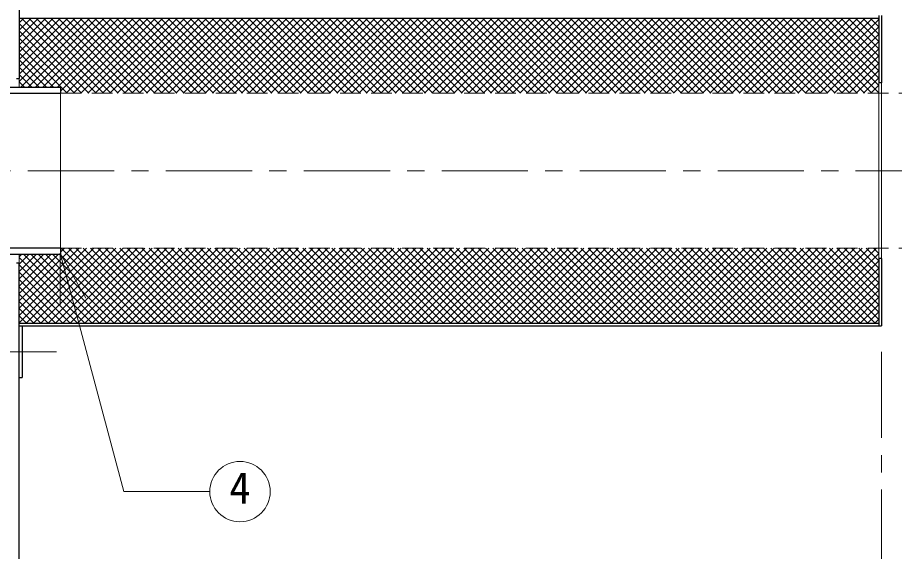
# Model space of a CAD drawing. Units: millimetres at full size, sheet at 1:10; details may follow other scales. Extents: x -2114 to 1936, y -1399 to 1411.
# Drawn here: x -387 to 122, y -710 to -400 of the extents above; entities that cross this region are included whole.
import ezdxf
from ezdxf.enums import TextEntityAlignment as Align

# ---------------------------------------------------------------- set-up
doc = ezdxf.new("R2010")
doc.units = ezdxf.units.MM
doc.header["$LTSCALE"] = 10
doc.linetypes.add('CHAIN1', pattern=[8, 5, -1, 1, -1])
doc.linetypes.add('DASHED1', pattern=[1.8, 1.2, -0.6])
doc.layers.add('0-0_ﾚｲﾔ1', color=4, linetype='Continuous', lineweight=9)
doc.styles.add('ＭＳ ゴシック', font='')
doc.styles.get('ＭＳ ゴシック').set_extended_font_data('MS Gothic')

msp = doc.modelspace()

# ---------------------------------------------------------------- linework, layer by layer
at = {"layer": '0-0_ﾚｲﾔ1', "color": 5, "lineweight": 25}
for p, q in [((-385.92, -84.04), (-385.92, -435.14)), ((-385.92, -400.24), (112.48, -400.24)), ((112.48, -398.64), (112.48, -437.64)), ((114.08, -398.64), (114.08, -437.64)), ((-387.52, -435.14), (-385.92, -435.14)), ((-445.92, -440.14), (-361.92, -440.14)), ((-361.92, -440.14), (-361.92, -443.64)), ((114.08, -437.64), (112.48, -437.64)), ((-450.92, -443.64), (-361.92, -443.64)), ((-361.92, -533.64), (-450.92, -533.64)), ((-361.92, -533.64), (-361.92, -537.14)), ((-445.92, -537.14), (-361.92, -537.14)), ((-387.52, -542.14), (-385.92, -542.14)), ((-385.92, -887.84), (-385.92, -542.14)), ((114.08, -539.64), (114.08, -578.64)), ((-385.92, -577.04), (112.48, -577.04)), ((-385.92, -578.64), (114.08, -578.64)), ((-384.32, -578.64), (-384.32, -608.64)), ((-385.92, -608.64), (-384.32, -608.64))]:
    msp.add_line(p, q, dxfattribs=at)
at = {"layer": '0-0_ﾚｲﾔ1'}
for p, q in [((-385.92, -436.83), (-349.32, -400.24)), ((-385.92, -432.59), (-353.57, -400.24)), ((-385.92, -428.35), (-357.81, -400.24)), ((-385.92, -424.11), (-362.05, -400.24)), ((-385.92, -419.86), (-366.3, -400.24)), ((-385.92, -415.62), (-370.54, -400.24)), ((-385.92, -411.38), (-374.78, -400.24)), ((-385.92, -407.13), (-379.02, -400.24)), ((-385.92, -402.89), (-383.27, -400.24)), ((-384.98, -440.14), (-345.08, -400.24)), ((-384.65, -400.24), (-341.25, -443.64)), ((-380.74, -440.14), (-340.84, -400.24)), ((-380.41, -400.24), (-337.01, -443.64)), ((-376.5, -440.14), (-336.6, -400.24)), ((-376.17, -400.24), (-332.77, -443.64)), ((-372.25, -440.14), (-332.35, -400.24)), ((-371.92, -400.24), (-328.52, -443.64)), ((-368.01, -440.14), (-328.11, -400.24)), ((-367.68, -400.24), (-324.28, -443.64)), ((-363.77, -440.14), (-323.87, -400.24)), ((-363.44, -400.24), (-320.04, -443.64)), ((-361.92, -442.53), (-319.63, -400.24)), ((-359.2, -400.24), (-315.8, -443.64)), ((-358.78, -443.64), (-315.38, -400.24)), ((-354.95, -400.24), (-311.55, -443.64)), ((-354.54, -443.64), (-311.14, -400.24)), ((-350.71, -400.24), (-307.31, -443.64)), ((-350.3, -443.64), (-306.9, -400.24)), ((-346.47, -400.24), (-303.07, -443.64)), ((-346.06, -443.64), (-302.66, -400.24)), ((-342.23, -400.24), (-298.83, -443.64)), ((-341.81, -443.64), (-298.41, -400.24)), ((-337.98, -400.24), (-294.58, -443.64)), ((-337.57, -443.64), (-294.17, -400.24)), ((-333.74, -400.24), (-290.34, -443.64)), ((-333.33, -443.64), (-289.93, -400.24)), ((-329.5, -400.24), (-286.1, -443.64)), ((-329.09, -443.64), (-285.69, -400.24)), ((-325.26, -400.24), (-281.86, -443.64)), ((-324.84, -443.64), (-281.44, -400.24)), ((-321.01, -400.24), (-277.61, -443.64)), ((-320.6, -443.64), (-277.2, -400.24)), ((-316.77, -400.24), (-273.37, -443.64)), ((-316.36, -443.64), (-272.96, -400.24)), ((-312.53, -400.24), (-269.13, -443.64)), ((-312.11, -443.64), (-268.71, -400.24)), ((-308.28, -400.24), (-264.88, -443.64)), ((-307.87, -443.64), (-264.47, -400.24)), ((-304.04, -400.24), (-260.64, -443.64)), ((-303.63, -443.64), (-260.23, -400.24)), ((-299.8, -400.24), (-256.4, -443.64)), ((-299.39, -443.64), (-255.99, -400.24)), ((-295.56, -400.24), (-252.16, -443.64)), ((-295.14, -443.64), (-251.74, -400.24)), ((-291.31, -400.24), (-247.91, -443.64)), ((-290.9, -443.64), (-247.5, -400.24)), ((-287.07, -400.24), (-243.67, -443.64)), ((-286.66, -443.64), (-243.26, -400.24)), ((-282.83, -400.24), (-239.43, -443.64)), ((-282.42, -443.64), (-239.02, -400.24)), ((-278.59, -400.24), (-235.19, -443.64)), ((-278.17, -443.64), (-234.77, -400.24)), ((-274.34, -400.24), (-230.94, -443.64)), ((-273.93, -443.64), (-230.53, -400.24)), ((-270.1, -400.24), (-226.7, -443.64)), ((-269.69, -443.64), (-226.29, -400.24)), ((-265.86, -400.24), (-222.46, -443.64)), ((-265.45, -443.64), (-222.05, -400.24)), ((-261.62, -400.24), (-218.22, -443.64)), ((-261.2, -443.64), (-217.8, -400.24)), ((-257.37, -400.24), (-213.97, -443.64)), ((-256.96, -443.64), (-213.56, -400.24)), ((-253.13, -400.24), (-209.73, -443.64)), ((-252.72, -443.64), (-209.32, -400.24)), ((-248.89, -400.24), (-205.49, -443.64)), ((-248.47, -443.64), (-205.07, -400.24)), ((-244.65, -400.24), (-201.25, -443.64)), ((-244.23, -443.64), (-200.83, -400.24)), ((-240.4, -400.24), (-197, -443.64)), ((-239.99, -443.64), (-196.59, -400.24)), ((-236.16, -400.24), (-192.76, -443.64)), ((-235.75, -443.64), (-192.35, -400.24)), ((-231.92, -400.24), (-188.52, -443.64)), ((-231.5, -443.64), (-188.1, -400.24)), ((-227.67, -400.24), (-184.27, -443.64)), ((-227.26, -443.64), (-183.86, -400.24)), ((-223.43, -400.24), (-180.03, -443.64)), ((-223.02, -443.64), (-179.62, -400.24)), ((-219.19, -400.24), (-175.79, -443.64)), ((-218.78, -443.64), (-175.38, -400.24)), ((-214.95, -400.24), (-171.55, -443.64)), ((-214.53, -443.64), (-171.13, -400.24)), ((-210.7, -400.24), (-167.3, -443.64)), ((-210.29, -443.64), (-166.89, -400.24)), ((-206.46, -400.24), (-163.06, -443.64)), ((-206.05, -443.64), (-162.65, -400.24)), ((-202.22, -400.24), (-158.82, -443.64)), ((-201.81, -443.64), (-158.41, -400.24)), ((-197.98, -400.24), (-154.58, -443.64)), ((-197.56, -443.64), (-154.16, -400.24)), ((-193.73, -400.24), (-150.33, -443.64)), ((-193.32, -443.64), (-149.92, -400.24)), ((-189.49, -400.24), (-146.09, -443.64)), ((-189.08, -443.64), (-145.68, -400.24)), ((-185.25, -400.24), (-141.85, -443.64)), ((-184.84, -443.64), (-141.44, -400.24)), ((-181.01, -400.24), (-137.61, -443.64)), ((-180.59, -443.64), (-137.19, -400.24)), ((-176.76, -400.24), (-133.36, -443.64)), ((-176.35, -443.64), (-132.95, -400.24)), ((-172.52, -400.24), (-129.12, -443.64)), ((-172.11, -443.64), (-128.71, -400.24)), ((-168.28, -400.24), (-124.88, -443.64)), ((-167.86, -443.64), (-124.46, -400.24)), ((-164.03, -400.24), (-120.63, -443.64)), ((-163.62, -443.64), (-120.22, -400.24)), ((-159.79, -400.24), (-116.39, -443.64)), ((-159.38, -443.64), (-115.98, -400.24)), ((-155.55, -400.24), (-112.15, -443.64)), ((-155.14, -443.64), (-111.74, -400.24)), ((-151.31, -400.24), (-107.91, -443.64)), ((-150.89, -443.64), (-107.49, -400.24)), ((-147.06, -400.24), (-103.66, -443.64)), ((-146.65, -443.64), (-103.25, -400.24)), ((-142.82, -400.24), (-99.42, -443.64)), ((-142.41, -443.64), (-99.01, -400.24)), ((-138.58, -400.24), (-95.18, -443.64)), ((-138.17, -443.64), (-94.77, -400.24)), ((-134.34, -400.24), (-90.94, -443.64)), ((-133.92, -443.64), (-90.52, -400.24)), ((-130.09, -400.24), (-86.69, -443.64)), ((-129.68, -443.64), (-86.28, -400.24)), ((-125.85, -400.24), (-82.45, -443.64)), ((-125.44, -443.64), (-82.04, -400.24)), ((-121.61, -400.24), (-78.21, -443.64)), ((-121.2, -443.64), (-77.8, -400.24)), ((-117.37, -400.24), (-73.97, -443.64)), ((-116.95, -443.64), (-73.55, -400.24)), ((-113.12, -400.24), (-69.72, -443.64)), ((-112.71, -443.64), (-69.31, -400.24)), ((-108.88, -400.24), (-65.48, -443.64)), ((-108.47, -443.64), (-65.07, -400.24)), ((-104.64, -400.24), (-61.24, -443.64)), ((-104.23, -443.64), (-60.83, -400.24)), ((-100.4, -400.24), (-57, -443.64)), ((-99.98, -443.64), (-56.58, -400.24)), ((-96.15, -400.24), (-52.75, -443.64)), ((-95.74, -443.64), (-52.34, -400.24)), ((-91.91, -400.24), (-48.51, -443.64)), ((-91.5, -443.64), (-48.1, -400.24)), ((-87.67, -400.24), (-44.27, -443.64)), ((-87.25, -443.64), (-43.85, -400.24)), ((-83.42, -400.24), (-40.02, -443.64)), ((-83.01, -443.64), (-39.61, -400.24)), ((-79.18, -400.24), (-35.78, -443.64)), ((-78.77, -443.64), (-35.37, -400.24)), ((-74.94, -400.24), (-31.54, -443.64)), ((-74.53, -443.64), (-31.13, -400.24)), ((-70.7, -400.24), (-27.3, -443.64)), ((-70.28, -443.64), (-26.88, -400.24)), ((-66.45, -400.24), (-23.05, -443.64)), ((-66.04, -443.64), (-22.64, -400.24)), ((-62.21, -400.24), (-18.81, -443.64)), ((-61.8, -443.64), (-18.4, -400.24)), ((-57.97, -400.24), (-14.57, -443.64)), ((-57.56, -443.64), (-14.16, -400.24)), ((-53.73, -400.24), (-10.33, -443.64)), ((-53.31, -443.64), (-9.91, -400.24)), ((-49.48, -400.24), (-6.08, -443.64)), ((-49.07, -443.64), (-5.67, -400.24)), ((-45.24, -400.24), (-1.84, -443.64)), ((-44.83, -443.64), (-1.43, -400.24)), ((-41, -400.24), (2.4, -443.64)), ((-40.59, -443.64), (2.81, -400.24)), ((-36.76, -400.24), (6.64, -443.64)), ((-36.34, -443.64), (7.06, -400.24)), ((-32.51, -400.24), (10.89, -443.64)), ((-32.1, -443.64), (11.3, -400.24)), ((-28.27, -400.24), (15.13, -443.64)), ((-27.86, -443.64), (15.54, -400.24)), ((-24.03, -400.24), (19.37, -443.64)), ((-23.61, -443.64), (19.79, -400.24)), ((-19.79, -400.24), (23.61, -443.64)), ((-19.37, -443.64), (24.03, -400.24)), ((-15.54, -400.24), (27.86, -443.64)), ((-15.13, -443.64), (28.27, -400.24)), ((-11.3, -400.24), (32.1, -443.64)), ((-10.89, -443.64), (32.51, -400.24)), ((-7.06, -400.24), (36.34, -443.64)), ((-6.64, -443.64), (36.76, -400.24)), ((-2.81, -400.24), (40.59, -443.64)), ((-2.4, -443.64), (41, -400.24)), ((1.43, -400.24), (44.83, -443.64)), ((1.84, -443.64), (45.24, -400.24)), ((5.67, -400.24), (49.07, -443.64)), ((6.08, -443.64), (49.48, -400.24)), ((9.91, -400.24), (53.31, -443.64)), ((10.33, -443.64), (53.73, -400.24)), ((14.16, -400.24), (57.56, -443.64)), ((14.57, -443.64), (57.97, -400.24)), ((18.4, -400.24), (61.8, -443.64)), ((18.81, -443.64), (62.21, -400.24)), ((22.64, -400.24), (66.04, -443.64)), ((23.05, -443.64), (66.45, -400.24)), ((26.88, -400.24), (70.28, -443.64)), ((27.3, -443.64), (70.7, -400.24)), ((31.13, -400.24), (74.53, -443.64)), ((31.54, -443.64), (74.94, -400.24)), ((35.37, -400.24), (78.77, -443.64)), ((35.78, -443.64), (79.18, -400.24)), ((39.61, -400.24), (83.01, -443.64)), ((40.02, -443.64), (83.42, -400.24)), ((43.85, -400.24), (87.25, -443.64)), ((44.27, -443.64), (87.67, -400.24)), ((48.1, -400.24), (91.5, -443.64)), ((48.51, -443.64), (91.91, -400.24)), ((52.34, -400.24), (95.74, -443.64)), ((52.75, -443.64), (96.15, -400.24)), ((56.58, -400.24), (99.98, -443.64)), ((57, -443.64), (100.4, -400.24)), ((60.83, -400.24), (104.23, -443.64)), ((61.24, -443.64), (104.64, -400.24)), ((65.07, -400.24), (108.47, -443.64)), ((65.48, -443.64), (108.88, -400.24)), ((69.31, -400.24), (112.48, -443.4)), ((69.72, -443.64), (112.48, -400.88)), ((73.55, -400.24), (112.48, -439.16)), ((77.8, -400.24), (112.48, -434.92)), ((82.04, -400.24), (112.48, -430.68)), ((86.28, -400.24), (112.48, -426.43)), ((90.52, -400.24), (112.48, -422.19)), ((94.77, -400.24), (112.48, -417.95)), ((99.01, -400.24), (112.48, -413.71)), ((103.25, -400.24), (112.48, -409.46)), ((107.49, -400.24), (112.48, -405.22)), ((111.74, -400.24), (112.48, -400.98)), ((-385.92, -403.21), (-345.49, -443.64)), ((73.97, -443.64), (112.48, -405.12)), ((-385.92, -407.45), (-349.74, -443.64)), ((-385.92, -411.69), (-353.98, -443.64)), ((78.21, -443.64), (112.48, -409.37)), ((-385.92, -415.94), (-358.22, -443.64)), ((82.45, -443.64), (112.48, -413.61)), ((-385.92, -420.18), (-365.97, -440.14)), ((86.69, -443.64), (112.48, -417.85)), ((-385.92, -424.42), (-370.21, -440.14)), ((90.94, -443.64), (112.48, -422.09)), ((95.18, -443.64), (112.48, -426.34)), ((-385.92, -428.67), (-374.45, -440.14)), ((99.42, -443.64), (112.48, -430.58)), ((-385.92, -432.91), (-378.69, -440.14)), ((-385.92, -437.15), (-382.94, -440.14)), ((103.66, -443.64), (112.48, -434.82)), ((107.91, -443.64), (112.48, -439.07)), ((112.15, -443.64), (112.48, -443.31)), ((-385.92, -576.84), (-342.72, -533.64)), ((-385.92, -572.6), (-346.96, -533.64)), ((-385.92, -568.36), (-351.2, -533.64)), ((-385.92, -564.11), (-355.45, -533.64)), ((-381.87, -577.04), (-338.47, -533.64)), ((-377.63, -577.04), (-334.23, -533.64)), ((-373.39, -577.04), (-329.99, -533.64)), ((-369.15, -577.04), (-325.75, -533.64)), ((-364.9, -577.04), (-321.5, -533.64)), ((-361.92, -535.87), (-359.69, -533.64)), ((-361.56, -533.64), (-318.16, -577.04)), ((-360.66, -577.04), (-317.26, -533.64)), ((-357.32, -533.64), (-313.92, -577.04)), ((-356.42, -577.04), (-313.02, -533.64)), ((-353.08, -533.64), (-309.68, -577.04)), ((-352.18, -577.04), (-308.78, -533.64)), ((-348.83, -533.64), (-305.43, -577.04)), ((-347.93, -577.04), (-304.53, -533.64)), ((-344.59, -533.64), (-301.19, -577.04)), ((-343.69, -577.04), (-300.29, -533.64)), ((-340.35, -533.64), (-296.95, -577.04)), ((-339.45, -577.04), (-296.05, -533.64)), ((-336.1, -533.64), (-292.7, -577.04)), ((-335.21, -577.04), (-291.81, -533.64)), ((-331.86, -533.64), (-288.46, -577.04)), ((-330.96, -577.04), (-287.56, -533.64)), ((-327.62, -533.64), (-284.22, -577.04)), ((-326.72, -577.04), (-283.32, -533.64)), ((-323.38, -533.64), (-279.98, -577.04)), ((-322.48, -577.04), (-279.08, -533.64)), ((-319.13, -533.64), (-275.73, -577.04)), ((-318.24, -577.04), (-274.84, -533.64)), ((-314.89, -533.64), (-271.49, -577.04)), ((-313.99, -577.04), (-270.59, -533.64)), ((-310.65, -533.64), (-267.25, -577.04)), ((-309.75, -577.04), (-266.35, -533.64)), ((-306.41, -533.64), (-263.01, -577.04)), ((-305.51, -577.04), (-262.11, -533.64)), ((-302.16, -533.64), (-258.76, -577.04)), ((-301.26, -577.04), (-257.86, -533.64)), ((-297.92, -533.64), (-254.52, -577.04)), ((-297.02, -577.04), (-253.62, -533.64)), ((-293.68, -533.64), (-250.28, -577.04)), ((-292.78, -577.04), (-249.38, -533.64)), ((-289.44, -533.64), (-246.04, -577.04)), ((-288.54, -577.04), (-245.14, -533.64)), ((-285.19, -533.64), (-241.79, -577.04)), ((-284.29, -577.04), (-240.89, -533.64)), ((-280.95, -533.64), (-237.55, -577.04)), ((-280.05, -577.04), (-236.65, -533.64)), ((-276.71, -533.64), (-233.31, -577.04)), ((-275.81, -577.04), (-232.41, -533.64)), ((-272.47, -533.64), (-229.07, -577.04)), ((-271.57, -577.04), (-228.17, -533.64)), ((-268.22, -533.64), (-224.82, -577.04)), ((-267.32, -577.04), (-223.92, -533.64)), ((-263.98, -533.64), (-220.58, -577.04)), ((-263.08, -577.04), (-219.68, -533.64)), ((-259.74, -533.64), (-216.34, -577.04)), ((-258.84, -577.04), (-215.44, -533.64)), ((-255.49, -533.64), (-212.09, -577.04)), ((-254.6, -577.04), (-211.2, -533.64)), ((-251.25, -533.64), (-207.85, -577.04)), ((-250.35, -577.04), (-206.95, -533.64)), ((-247.01, -533.64), (-203.61, -577.04)), ((-246.11, -577.04), (-202.71, -533.64)), ((-242.77, -533.64), (-199.37, -577.04)), ((-241.87, -577.04), (-198.47, -533.64)), ((-238.52, -533.64), (-195.12, -577.04)), ((-237.63, -577.04), (-194.23, -533.64)), ((-234.28, -533.64), (-190.88, -577.04)), ((-233.38, -577.04), (-189.98, -533.64)), ((-230.04, -533.64), (-186.64, -577.04)), ((-229.14, -577.04), (-185.74, -533.64)), ((-225.8, -533.64), (-182.4, -577.04)), ((-224.9, -577.04), (-181.5, -533.64)), ((-221.55, -533.64), (-178.15, -577.04)), ((-220.65, -577.04), (-177.25, -533.64)), ((-217.31, -533.64), (-173.91, -577.04)), ((-216.41, -577.04), (-173.01, -533.64)), ((-213.07, -533.64), (-169.67, -577.04)), ((-212.17, -577.04), (-168.77, -533.64)), ((-208.83, -533.64), (-165.43, -577.04)), ((-207.93, -577.04), (-164.53, -533.64)), ((-204.58, -533.64), (-161.18, -577.04)), ((-203.68, -577.04), (-160.28, -533.64)), ((-200.34, -533.64), (-156.94, -577.04)), ((-199.44, -577.04), (-156.04, -533.64)), ((-196.1, -533.64), (-152.7, -577.04)), ((-195.2, -577.04), (-151.8, -533.64)), ((-191.86, -533.64), (-148.46, -577.04)), ((-190.96, -577.04), (-147.56, -533.64)), ((-187.61, -533.64), (-144.21, -577.04)), ((-186.71, -577.04), (-143.31, -533.64)), ((-183.37, -533.64), (-139.97, -577.04)), ((-182.47, -577.04), (-139.07, -533.64)), ((-179.13, -533.64), (-135.73, -577.04)), ((-178.23, -577.04), (-134.83, -533.64)), ((-174.88, -533.64), (-131.48, -577.04)), ((-173.99, -577.04), (-130.59, -533.64)), ((-170.64, -533.64), (-127.24, -577.04)), ((-169.74, -577.04), (-126.34, -533.64)), ((-166.4, -533.64), (-123, -577.04)), ((-165.5, -577.04), (-122.1, -533.64)), ((-162.16, -533.64), (-118.76, -577.04)), ((-161.26, -577.04), (-117.86, -533.64)), ((-157.91, -533.64), (-114.51, -577.04)), ((-157.01, -577.04), (-113.61, -533.64)), ((-153.67, -533.64), (-110.27, -577.04)), ((-152.77, -577.04), (-109.37, -533.64)), ((-149.43, -533.64), (-106.03, -577.04)), ((-148.53, -577.04), (-105.13, -533.64)), ((-145.19, -533.64), (-101.79, -577.04)), ((-144.29, -577.04), (-100.89, -533.64)), ((-140.94, -533.64), (-97.54, -577.04)), ((-140.04, -577.04), (-96.64, -533.64)), ((-136.7, -533.64), (-93.3, -577.04)), ((-135.8, -577.04), (-92.4, -533.64)), ((-132.46, -533.64), (-89.06, -577.04)), ((-131.56, -577.04), (-88.16, -533.64)), ((-128.22, -533.64), (-84.82, -577.04)), ((-127.32, -577.04), (-83.92, -533.64)), ((-123.97, -533.64), (-80.57, -577.04)), ((-123.07, -577.04), (-79.67, -533.64)), ((-119.73, -533.64), (-76.33, -577.04)), ((-118.83, -577.04), (-75.43, -533.64)), ((-115.49, -533.64), (-72.09, -577.04)), ((-114.59, -577.04), (-71.19, -533.64)), ((-111.25, -533.64), (-67.85, -577.04)), ((-110.35, -577.04), (-66.95, -533.64)), ((-107, -533.64), (-63.6, -577.04)), ((-106.1, -577.04), (-62.7, -533.64)), ((-102.76, -533.64), (-59.36, -577.04)), ((-101.86, -577.04), (-58.46, -533.64)), ((-98.52, -533.64), (-55.12, -577.04)), ((-97.62, -577.04), (-54.22, -533.64)), ((-94.27, -533.64), (-50.87, -577.04)), ((-93.38, -577.04), (-49.98, -533.64)), ((-90.03, -533.64), (-46.63, -577.04)), ((-89.13, -577.04), (-45.73, -533.64)), ((-85.79, -533.64), (-42.39, -577.04)), ((-84.89, -577.04), (-41.49, -533.64)), ((-81.55, -533.64), (-38.15, -577.04)), ((-80.65, -577.04), (-37.25, -533.64)), ((-77.3, -533.64), (-33.9, -577.04)), ((-76.4, -577.04), (-33, -533.64)), ((-73.06, -533.64), (-29.66, -577.04)), ((-72.16, -577.04), (-28.76, -533.64)), ((-68.82, -533.64), (-25.42, -577.04)), ((-67.92, -577.04), (-24.52, -533.64)), ((-64.58, -533.64), (-21.18, -577.04)), ((-63.68, -577.04), (-20.28, -533.64)), ((-60.33, -533.64), (-16.93, -577.04)), ((-59.43, -577.04), (-16.03, -533.64)), ((-56.09, -533.64), (-12.69, -577.04)), ((-55.19, -577.04), (-11.79, -533.64)), ((-51.85, -533.64), (-8.45, -577.04)), ((-50.95, -577.04), (-7.55, -533.64)), ((-47.61, -533.64), (-4.21, -577.04)), ((-46.71, -577.04), (-3.31, -533.64)), ((-43.36, -533.64), (0.04, -577.04)), ((-42.46, -577.04), (0.94, -533.64)), ((-39.12, -533.64), (4.28, -577.04)), ((-38.22, -577.04), (5.18, -533.64)), ((-34.88, -533.64), (8.52, -577.04)), ((-33.98, -577.04), (9.42, -533.64)), ((-30.63, -533.64), (12.77, -577.04)), ((-29.74, -577.04), (13.66, -533.64)), ((-26.39, -533.64), (17.01, -577.04)), ((-25.49, -577.04), (17.91, -533.64)), ((-22.15, -533.64), (21.25, -577.04)), ((-21.25, -577.04), (22.15, -533.64)), ((-17.91, -533.64), (25.49, -577.04)), ((-17.01, -577.04), (26.39, -533.64)), ((-13.66, -533.64), (29.74, -577.04)), ((-12.77, -577.04), (30.63, -533.64)), ((-9.42, -533.64), (33.98, -577.04)), ((-8.52, -577.04), (34.88, -533.64)), ((-5.18, -533.64), (38.22, -577.04)), ((-4.28, -577.04), (39.12, -533.64)), ((-0.94, -533.64), (42.46, -577.04)), ((-0.04, -577.04), (43.36, -533.64)), ((3.31, -533.64), (46.71, -577.04)), ((4.21, -577.04), (47.61, -533.64)), ((7.55, -533.64), (50.95, -577.04)), ((8.45, -577.04), (51.85, -533.64)), ((11.79, -533.64), (55.19, -577.04)), ((12.69, -577.04), (56.09, -533.64)), ((16.03, -533.64), (59.43, -577.04)), ((16.93, -577.04), (60.33, -533.64)), ((20.28, -533.64), (63.68, -577.04)), ((21.18, -577.04), (64.58, -533.64)), ((24.52, -533.64), (67.92, -577.04)), ((25.42, -577.04), (68.82, -533.64)), ((28.76, -533.64), (72.16, -577.04)), ((29.66, -577.04), (73.06, -533.64)), ((33, -533.64), (76.4, -577.04)), ((33.9, -577.04), (77.3, -533.64)), ((37.25, -533.64), (80.65, -577.04)), ((38.15, -577.04), (81.55, -533.64)), ((41.49, -533.64), (84.89, -577.04)), ((42.39, -577.04), (85.79, -533.64)), ((45.73, -533.64), (89.13, -577.04)), ((46.63, -577.04), (90.03, -533.64)), ((49.98, -533.64), (93.38, -577.04)), ((50.87, -577.04), (94.27, -533.64)), ((54.22, -533.64), (97.62, -577.04)), ((55.12, -577.04), (98.52, -533.64)), ((58.46, -533.64), (101.86, -577.04)), ((59.36, -577.04), (102.76, -533.64)), ((62.7, -533.64), (106.1, -577.04)), ((63.6, -577.04), (107, -533.64)), ((66.95, -533.64), (110.35, -577.04)), ((67.85, -577.04), (111.25, -533.64)), ((71.19, -533.64), (112.48, -574.93)), ((75.43, -533.64), (112.48, -570.68)), ((79.67, -533.64), (112.48, -566.44)), ((83.92, -533.64), (112.48, -562.2)), ((88.16, -533.64), (112.48, -557.96)), ((92.4, -533.64), (112.48, -553.71)), ((96.64, -533.64), (112.48, -549.47)), ((100.89, -533.64), (112.48, -545.23)), ((105.13, -533.64), (112.48, -540.98)), ((109.37, -533.64), (112.48, -536.74)), ((-385.92, -559.87), (-363.19, -537.14)), ((-385.92, -555.63), (-367.43, -537.14)), ((-385.92, -551.38), (-371.67, -537.14)), ((-385.92, -547.14), (-375.92, -537.14)), ((-385.92, -542.9), (-380.16, -537.14)), ((-385.92, -538.66), (-384.4, -537.14)), ((-385.92, -538.97), (-347.86, -577.04)), ((-383.52, -537.14), (-343.62, -577.04)), ((-379.27, -537.14), (-339.37, -577.04)), ((-375.03, -537.14), (-335.13, -577.04)), ((-370.79, -537.14), (-330.89, -577.04)), ((-366.55, -537.14), (-326.65, -577.04)), ((-362.3, -537.14), (-322.4, -577.04)), ((72.09, -577.04), (112.48, -536.65)), ((-385.92, -543.22), (-352.1, -577.04)), ((76.33, -577.04), (112.48, -540.89)), ((-385.92, -547.46), (-356.34, -577.04)), ((80.57, -577.04), (112.48, -545.13)), ((-385.92, -551.7), (-360.59, -577.04)), ((84.82, -577.04), (112.48, -549.37)), ((89.06, -577.04), (112.48, -553.62)), ((-385.92, -555.94), (-364.83, -577.04)), ((93.3, -577.04), (112.48, -557.86)), ((-385.92, -560.19), (-369.07, -577.04)), ((97.54, -577.04), (112.48, -562.1)), ((-385.92, -564.43), (-373.32, -577.04)), ((-385.92, -568.67), (-377.56, -577.04)), ((101.79, -577.04), (112.48, -566.34)), ((-385.92, -572.92), (-381.8, -577.04)), ((106.03, -577.04), (112.48, -570.59)), ((110.27, -577.04), (112.48, -574.83))]:
    msp.add_line(p, q, dxfattribs=at)
at = {"layer": '0-0_ﾚｲﾔ1', "color": 7, "lineweight": 18}
for p, q in [((-385.92, -435.14), (-385.92, -440.14)), ((112.48, -539.64), (112.48, -437.64)), ((114.08, -539.64), (114.08, -437.64)), ((-361.92, -443.64), (-361.92, -533.64)), ((-385.92, -537.14), (-385.92, -542.14)), ((-362.29, -536.55), (-347.29, -562.53)), ((-362.29, -536.55), (-362.29, -566.55))]:
    msp.add_line(p, q, dxfattribs=at)
at = {"layer": '0-0_ﾚｲﾔ1', "linetype": 'DASHED1'}
for p, q in [((-361.92, -443.64), (164.08, -443.64)), ((-361.92, -533.64), (164.08, -533.64))]:
    msp.add_line(p, q, dxfattribs=at)
at = {"layer": '0-0_ﾚｲﾔ1', "linetype": 'CHAIN1'}
for p, q in [((-620.92, -488.64), (344.08, -488.64)), ((-407.52, -593.64), (-364.32, -593.64)), ((114.08, -593.64), (114.08, -1088.64))]:
    msp.add_line(p, q, dxfattribs=at)
at = {"layer": '0-0_ﾚｲﾔ1', "color": 7, "lineweight": 18}
msp.add_lwpolyline([(-362.29, -536.55), (-325.24, -674.81), (-275.42, -674.81)], dxfattribs=at)
at = {"layer": '0-0_ﾚｲﾔ1', "color": 5, "lineweight": 25}
msp.add_lwpolyline([(114.08, -539.64), (112.48, -539.64), (112.48, -578.64)], dxfattribs=at)
at = {"layer": '0-0_ﾚｲﾔ1', "color": 7, "lineweight": 18}
msp.add_circle((-257.92, -674.81), 17.5, dxfattribs=at)

# ---------------------------------------------------------------- texts
at = {"layer": '0-0_ﾚｲﾔ1', "color": 7, "style": 'ＭＳ ゴシック'}
msp.add_text('4', height=18.33, dxfattribs=at).set_placement((-264.17, -687.31), align=Align.BOTTOM_LEFT)

doc.saveas('drawing.dxf')
